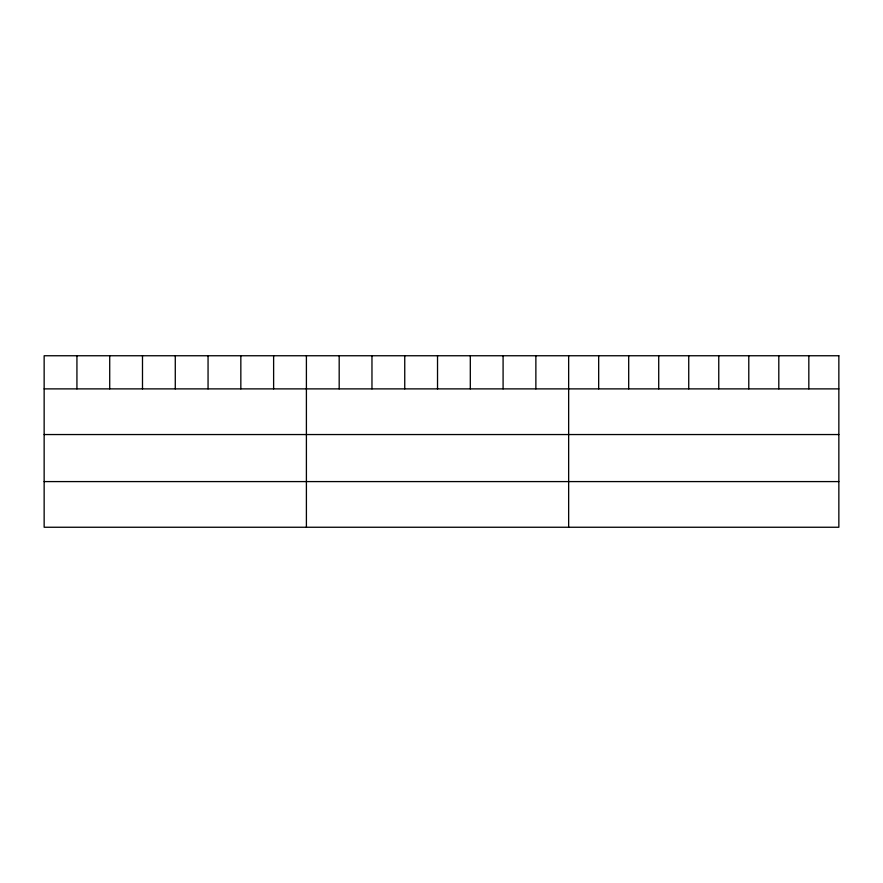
<?xml version="1.0" encoding="UTF-8"?>
<svg xmlns="http://www.w3.org/2000/svg" width="883" height="883" viewBox="0 0 883 883"><rect width="100%" height="100%" fill="white"/><g stroke="black" fill="none" stroke-linecap="round" stroke-linejoin="round"><path stroke-width="1.32" d="M44.15 388.884L838.85 388.884M44.15 434.546L838.85 434.546M44.15 481.588L838.85 481.588M808.828 355.75L808.828 388.884M778.806 355.75L778.806 388.884M748.784 355.75L748.784 388.884M718.762 355.75L718.762 388.884M688.74 355.75L688.74 388.884M658.718 355.75L658.718 388.884M628.696 355.75L628.696 388.884M598.674 355.75L598.674 388.884M568.652 355.75L568.652 527.25M535.871 355.75L535.871 388.884M503.089 355.75L503.089 388.884M470.308 355.75L470.308 388.884M437.526 355.75L437.526 388.884M404.745 355.75L404.745 388.884M371.964 355.75L371.964 388.884M339.182 355.75L339.182 388.884M306.401 355.75L306.401 527.25M273.62 355.75L273.62 388.884M240.838 355.75L240.838 388.884M208.057 355.75L208.057 388.884M175.276 355.75L175.276 388.884M142.494 355.75L142.494 388.884M109.713 355.75L109.713 388.884M76.931 355.75L76.931 388.884M838.85 355.75L44.15 355.75L44.15 527.25L838.85 527.25L838.85 355.75"/></g></svg>
